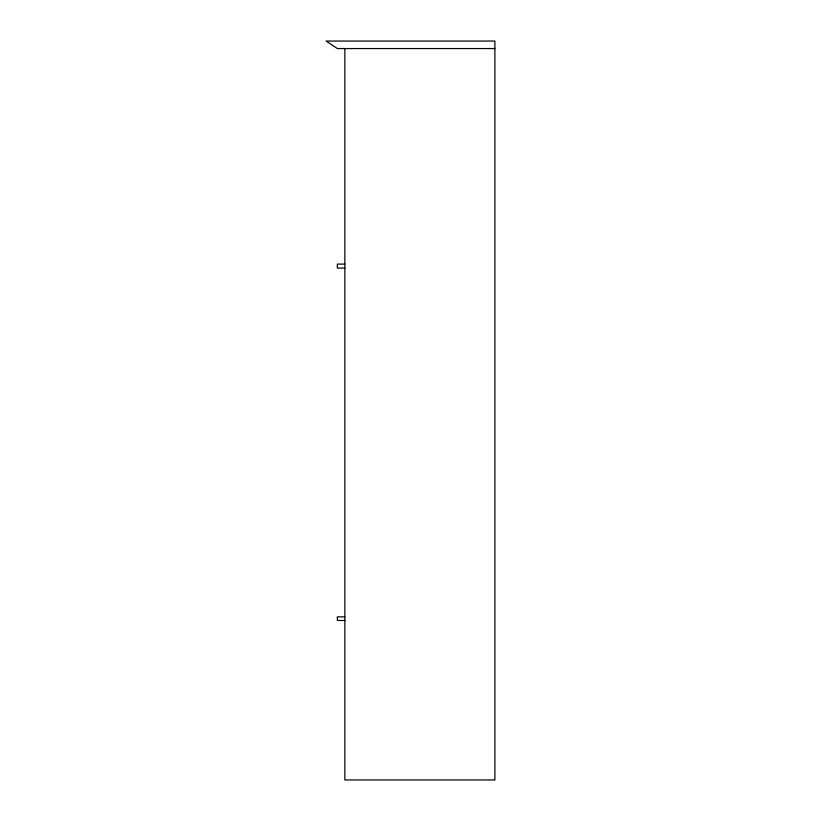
<?xml version="1.0" encoding="UTF-8"?>
<svg xmlns="http://www.w3.org/2000/svg" width="821" height="821" viewBox="0 0 821 821"><rect width="100%" height="100%" fill="white"/><g stroke="black" fill="none" stroke-linecap="round" stroke-linejoin="round"><path stroke-width="1.23" d="M494.889 48.552L337.359 48.552L326.111 41.05L494.889 41.05L494.889 779.95L344.861 779.95L344.861 48.552M344.861 264.105L337.359 264.105L337.359 268.087L344.861 268.087M344.861 616.869L337.359 616.869L337.359 620.471L344.861 620.471"/></g></svg>
